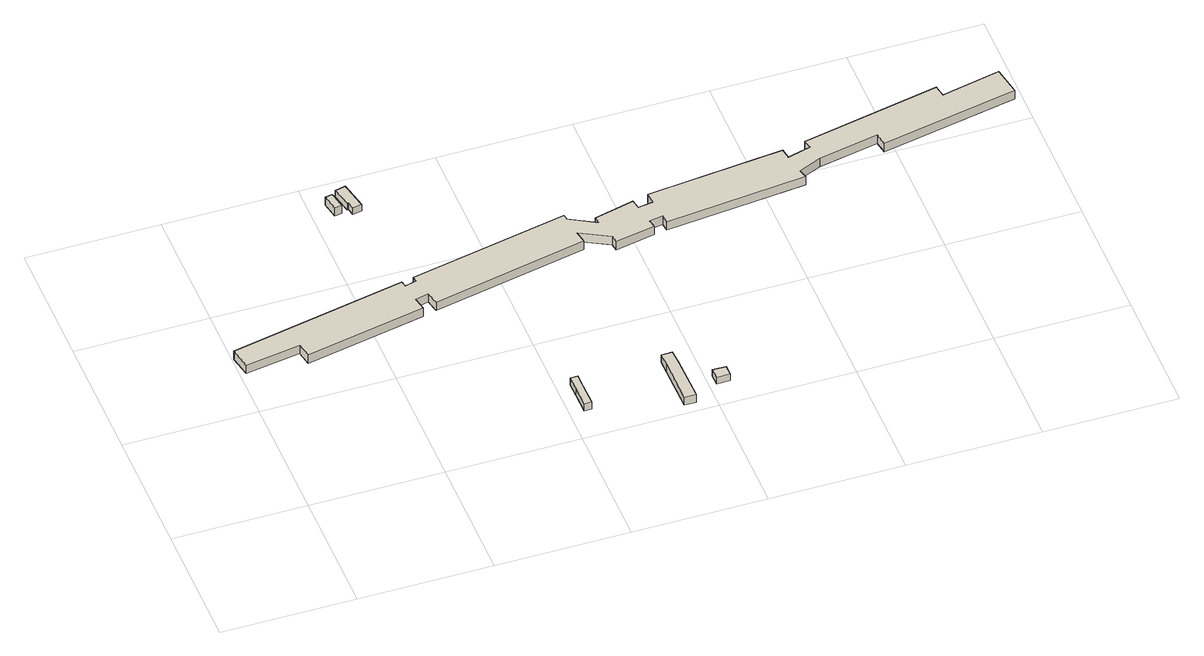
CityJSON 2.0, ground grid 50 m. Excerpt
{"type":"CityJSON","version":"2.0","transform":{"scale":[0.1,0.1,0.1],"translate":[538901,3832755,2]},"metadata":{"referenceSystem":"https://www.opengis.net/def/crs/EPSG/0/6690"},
"CityObjects":{
"building1":{"type":"Building","attributes":{"class":"3001","measuredHeight":3.8,"BuildingDetailAttribute.specifiedBuildingCoverageRate":0.6,"BuildingDetailAttribute.surveyYear":2017,"BuildingHighTideRiskAttribute.description":"1","BuildingHighTideRiskAttribute.rank":"1","BuildingHighTideRiskAttribute.depth":0.487,"BuildingIDAttribute.prefecture":"27","BuildingIDAttribute.city":"27125"},"geometry":[{"type":"Solid","lod":"1","boundaries":[[[[0,1,2,3]],[[2,4,5,3]],[[1,6,4,2]],[[0,7,6,1]],[[3,5,7,0]],[[4,6,7,5]]]]}]},
"building2":{"type":"Building","attributes":{"class":"3001","BuildingDetailAttribute.specifiedBuildingCoverageRate":0.6,"BuildingDetailAttribute.surveyYear":2017,"BuildingHighTideRiskAttribute.description":"1","BuildingHighTideRiskAttribute.rank":"2","BuildingHighTideRiskAttribute.depth":0.553,"BuildingIDAttribute.prefecture":"27","BuildingIDAttribute.city":"27125"},"geometry":[{"type":"Solid","lod":"1","boundaries":[[[[8,9,10,11,12,13]],[[12,14,15,13]],[[11,16,14,12]],[[10,17,16,11]],[[9,18,17,10]],[[8,19,18,9]],[[13,15,19,8]],[[14,16,17,18,19,15]]]]}]},
"building3":{"type":"Building","attributes":{"計測周辺長":33.47,"1/2500図郭":74,"区名":"住之江区","町丁目名称":"南港中４丁目","街区番号":2,"class":"3003","usage":"412","measuredHeight":3.3,"storeysAboveGround":1,"BuildingDetailAttribute.buildingRoofEdgeArea":38.37,"BuildingDetailAttribute.buildingStructureType":"603","BuildingDetailAttribute.buildingStructureOrgType":"3","BuildingDetailAttribute.detailedUsage":"1130","BuildingDetailAttribute.specifiedBuildingCoverageRate":0.6,"BuildingDetailAttribute.surveyYear":2017,"BuildingHighTideRiskAttribute.description":"1","BuildingHighTideRiskAttribute.rank":"2","BuildingHighTideRiskAttribute.depth":0.967,"BuildingIDAttribute.prefecture":"27","BuildingIDAttribute.city":"27125"},"geometry":[{"type":"Solid","lod":"1","boundaries":[[[[20,21,22,23,24,25]],[[24,26,27,25]],[[23,28,26,24]],[[22,29,28,23]],[[21,30,29,22]],[[20,31,30,21]],[[25,27,31,20]],[[26,28,29,30,31,27]]]]}]},
"building4":{"type":"Building","attributes":{"計測周辺長":54.28,"1/2500図郭":74,"区名":"住之江区","町丁目名称":"南港中４丁目","街区番号":2,"class":"3003","usage":"412","measuredHeight":3.6,"storeysAboveGround":1,"BuildingDetailAttribute.buildingRoofEdgeArea":97.93,"BuildingDetailAttribute.buildingStructureType":"603","BuildingDetailAttribute.buildingStructureOrgType":"3","BuildingDetailAttribute.detailedUsage":"1130","BuildingDetailAttribute.specifiedBuildingCoverageRate":0.6,"BuildingDetailAttribute.surveyYear":2017,"BuildingHighTideRiskAttribute.description":"1","BuildingHighTideRiskAttribute.rank":"2","BuildingHighTideRiskAttribute.depth":1.04,"BuildingIDAttribute.prefecture":"27","BuildingIDAttribute.city":"27125"},"geometry":[{"type":"Solid","lod":"1","boundaries":[[[[32,33,34,35,36,37]],[[36,38,39,37]],[[35,40,38,36]],[[34,41,40,35]],[[33,42,41,34]],[[32,43,42,33]],[[37,39,43,32]],[[38,40,41,42,43,39]]]]}]},
"building5":{"type":"Building","attributes":{"計測周辺長":18.26,"1/2500図郭":74,"区名":"住之江区","町丁目名称":"南港中４丁目","街区番号":2,"class":"3001","usage":"412","storeysAboveGround":1,"BuildingDetailAttribute.buildingRoofEdgeArea":20.62,"BuildingDetailAttribute.buildingStructureType":"610","BuildingDetailAttribute.buildingStructureOrgType":"2","BuildingDetailAttribute.detailedUsage":"1130","BuildingDetailAttribute.specifiedBuildingCoverageRate":0.6,"BuildingDetailAttribute.surveyYear":2017,"BuildingHighTideRiskAttribute.description":"1","BuildingHighTideRiskAttribute.rank":"2","BuildingHighTideRiskAttribute.depth":1.24,"BuildingIDAttribute.prefecture":"27","BuildingIDAttribute.city":"27125"},"geometry":[{"type":"Solid","lod":"1","boundaries":[[[[44,45,46,47]],[[46,48,49,47]],[[45,50,48,46]],[[44,51,50,45]],[[47,49,51,44]],[[48,50,51,49]]]]}]},
"building6":{"type":"Building","attributes":{"計測周辺長":687.38,"1/2500図郭":74,"区名":"住之江区","町丁目名称":"南港中４丁目","街区番号":1,"class":"3003","usage":"431","measuredHeight":3.9,"storeysAboveGround":2,"BuildingDetailAttribute.buildingRoofEdgeArea":3921.28,"BuildingDetailAttribute.buildingStructureType":"610","BuildingDetailAttribute.buildingStructureOrgType":"2","BuildingDetailAttribute.detailedUsage":"1740","BuildingDetailAttribute.specifiedBuildingCoverageRate":0.6,"BuildingDetailAttribute.surveyYear":2017,"BuildingTsunamiRiskAttribute.description":"1","BuildingTsunamiRiskAttribute.rank":"1","BuildingTsunamiRiskAttribute.depth":0.1,"BuildingHighTideRiskAttribute.description":"1","BuildingHighTideRiskAttribute.rank":"3","BuildingHighTideRiskAttribute.depth":3.13,"BuildingIDAttribute.prefecture":"27","BuildingIDAttribute.city":"27125"},"geometry":[{"type":"Solid","lod":"1","boundaries":[[[[52,53,54,55,56,57,58,59,60,61,62,63,64,65,66,67,68,69,70,71,72,73,74,75,76,77,78,79,80,81,82,83,84,85,86,87,88,89,90,91,92]],[[91,93,94,92]],[[90,95,93,91]],[[89,96,95,90]],[[88,97,96,89]],[[87,98,97,88]],[[86,99,98,87]],[[85,100,99,86]],[[84,101,100,85]],[[83,102,101,84]],[[82,103,102,83]],[[81,104,103,82]],[[80,105,104,81]],[[79,106,105,80]],[[78,107,106,79]],[[77,108,107,78]],[[76,109,108,77]],[[75,110,109,76]],[[74,111,110,75]],[[73,112,111,74]],[[72,113,112,73]],[[71,114,113,72]],[[70,115,114,71]],[[69,116,115,70]],[[68,117,116,69]],[[67,118,117,68]],[[66,119,118,67]],[[65,120,119,66]],[[64,121,120,65]],[[63,122,121,64]],[[62,123,122,63]],[[61,124,123,62]],[[60,125,124,61]],[[59,126,125,60]],[[58,127,126,59]],[[57,128,127,58]],[[56,129,128,57]],[[55,130,129,56]],[[54,131,130,55]],[[53,132,131,54]],[[52,133,132,53]],[[92,94,133,52]],[[93,95,96,97,98,99,100,101,102,103,104,105,106,107,108,109,110,111,112,113,114,115,116,117,118,119,120,121,122,123,124,125,126,127,128,129,130,131,132,133,94]]]]}]}
},
"vertices":[
[552,1370,33],[579,1375,33],[591,1312,33],[564,1307,33],[591,1312,71],[564,1307,71],[579,1375,71],[552,1370,71],
[620,1326,31],[615,1325,31],[599,1400,31],[638,1409,31],[660,1303,31],[626,1296,31],[660,1303,61],[626,1296,61],[638,1409,61],[599,1400,61],[615,1325,61],[620,1326,61],
[1067,180,34],[1068,95,34],[1041,95,34],[1040,180,34],[1039,235,34],[1067,235,34],[1039,235,67],[1067,235,67],[1040,180,67],[1041,95,67],[1068,95,67],[1067,180,67],
[1372,236,34],[1412,236,34],[1415,184,34],[1418,7,34],[1374,7,34],[1372,183,34],[1374,7,70],[1372,183,70],[1418,7,70],[1415,184,70],[1412,236,70],[1372,236,70],
[1516,75,30],[1515,117,30],[1565,115,30],[1566,75,30],[1565,115,60],[1566,75,60],[1515,117,60],[1516,75,60],
[2453,1058,1],[2227,1014,1],[2143,978,1],[2151,945,1],[1625,890,1],[1622,922,1],[1572,913,1],[1577,883,1],[1429,855,1],[1424,884,1],[1316,940,1],[1325,895,1],[743,775,1],[733,824,1],[682,813,1],[692,763,1],[240,672,1],[229,729,1],[23,695,1],[7,777,1],[667,911,1],[671,889,1],[715,900,1],[712,920,1],[1304,1040,1],[1307,1020,1],[1405,965,1],[1400,991,1],[1551,1027,1],[1558,992,1],[1613,1000,1],[1610,1043,1],[2121,1096,1],[2128,1056,1],[2217,1080,1],[2208,1112,1],[2725,1217,1],[2733,1173,1],[2953,1220,1],[2973,1111,1],[2462,1010,1],[2973,1111,40],[2462,1010,40],[2953,1220,40],[2733,1173,40],[2725,1217,40],[2208,1112,40],[2217,1080,40],[2128,1056,40],[2121,1096,40],[1610,1043,40],[1613,1000,40],[1558,992,40],[1551,1027,40],[1400,991,40],[1405,965,40],[1307,1020,40],[1304,1040,40],[712,920,40],[715,900,40],[671,889,40],[667,911,40],[7,777,40],[23,695,40],[229,729,40],[240,672,40],[692,763,40],[682,813,40],[733,824,40],[743,775,40],[1325,895,40],[1316,940,40],[1424,884,40],[1429,855,40],[1577,883,40],[1572,913,40],[1622,922,40],[1625,890,40],[2151,945,40],[2143,978,40],[2227,1014,40],[2453,1058,40]
]}
